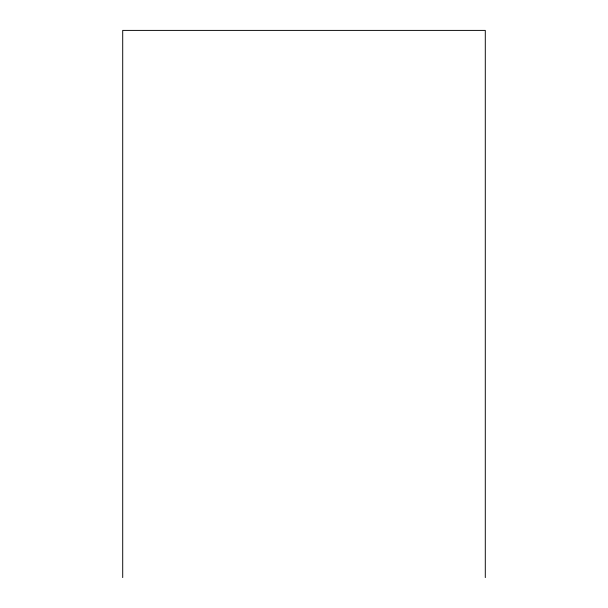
<?xml version="1.0" encoding="UTF-8"?>
<svg xmlns="http://www.w3.org/2000/svg" width="608" height="608" viewBox="0 0 608 608"><rect width="100%" height="100%" fill="white"/><g stroke="black" fill="none" stroke-linecap="round" stroke-linejoin="round"><path stroke-width="0.91" d="M485.29 577.6L485.29 30.4L122.71 30.4L122.71 577.6"/></g></svg>
